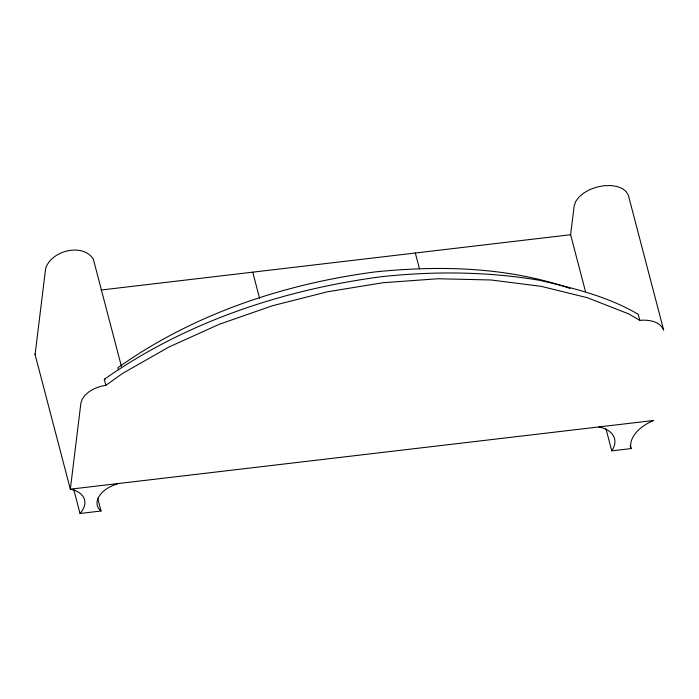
<?xml version="1.0" encoding="UTF-8"?>
<svg xmlns="http://www.w3.org/2000/svg" width="699" height="699" viewBox="0 0 699 699"><rect width="100%" height="100%" fill="white"/><g stroke="black" fill="none" stroke-linecap="round" stroke-linejoin="round"><path stroke-width="1.05" d="M35.081 354.559L45.645 268.486C51.158 250.723 82.421 242.518 93.29 259.014L121.425 366.433M585.509 291.597L570.62 234.724L574.115 206.249L575.6 201.67L578.842 197.179L583.621 193.09L589.624 189.682L596.43 187.183L603.578 185.759L610.577 185.515L616.964 186.458L622.285 188.538L626.19 191.605L628.41 195.449L663.666 330.085C659.804 321.077 648.48 319.565 639.812 320.36L628.637 313.868L587.396 297.722L541.192 286.345L491.013 279.976L437.923 278.761L383.043 282.719L327.543 291.763L272.584 305.699L219.355 324.249L168.957 347.001L122.482 373.476L105.872 385.315L100.481 386.39L94.505 388.583L89.245 391.58L85.042 395.171L82.202 399.103L80.901 403.122L70.337 489.186A30.328 17.982 -14.7 0 1 80.018 513.485L101.04 511.013A26.815 15.902 -14.7 0 1 118.314 483.542M105.872 385.315L104.3 379.304C185.82 321.933 283.139 289.666 381.471 276.699C434.114 271.09 487.343 271.439 539.619 280.325C573.477 288.102 608.06 296.516 638.239 314.34L639.812 320.36M118.411 369.692L117.895 367.718C193.37 314.061 283.768 283.943 375.092 271.92C440.221 265.288 507.692 266.896 570.061 288.442M104.3 379.304L105.182 379.129M100.971 290.033L570.62 234.724M598.807 426.949A33.255 19.721 -14.7 0 1 611.747 450.864L631.031 448.592A37.737 22.377 -14.7 0 1 653.486 420.51L70.337 489.186L34.95 354.07M630.201 445.438L631.031 448.592M605.963 428.775L611.747 450.864M415.328 253.012L419.47 268.809M252.732 272.164L259.626 298.49M97.72 498.343L101.04 511.013M73.666 489.204L80.018 513.485"/></g></svg>
